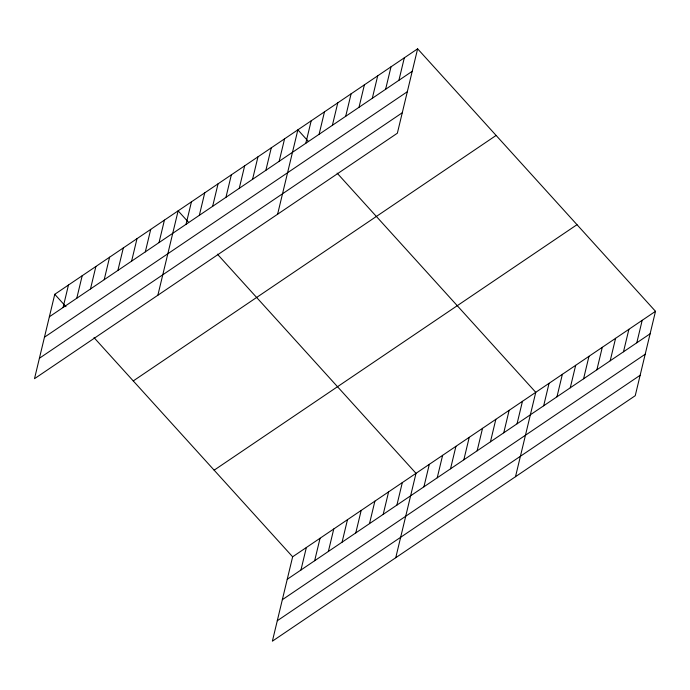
<?xml version="1.0" encoding="UTF-8"?>
<svg xmlns="http://www.w3.org/2000/svg" width="690" height="690" viewBox="0 0 690 690"><rect width="100%" height="100%" fill="white"/><g stroke="black" fill="none" stroke-linecap="round" stroke-linejoin="round"><path stroke-width="1.03" d="M417.623 48.818L54.76 294.302L34.5 378.689L397.362 133.204L417.623 48.818L655.5 311.311L635.24 395.698L272.377 641.183L292.638 556.795L655.5 311.311M63.066 307.507L68.465 285.03M76.78 298.235L82.179 275.759M90.485 288.963L95.884 266.487M104.199 279.692L109.589 257.206M117.904 270.411L123.303 247.934M131.609 261.139L137.008 238.662M145.323 251.867L150.713 229.391M159.028 242.595L164.427 220.11M157.872 295.225L178.132 210.838L188.646 222.439M186.041 224.319L191.441 201.842M199.341 215.315L204.74 192.838M212.649 206.319L218.049 183.833M225.958 197.314L231.348 174.837M239.257 188.31L244.657 165.833M252.566 179.314L257.965 156.828M265.866 170.309L271.265 147.833M279.174 161.305L284.573 138.828M277.613 214.211L297.873 129.832L308.387 141.433M305.782 143.304L311.181 120.828M319.091 134.309L324.481 111.823M332.39 125.304L337.79 102.827M345.699 116.3L351.098 93.823M359.007 107.304L364.398 84.818M372.307 98.299L377.706 75.822M385.615 89.295L391.006 66.818M398.915 80.299L404.314 57.822M300.952 570L306.351 547.524M314.657 560.729L320.057 538.252M328.371 551.457L333.762 528.98M342.076 542.185L347.475 519.699M355.781 532.904L361.18 510.428M369.495 523.632L374.886 501.156M383.2 514.361L388.599 491.884M396.905 505.089L402.305 482.603M395.75 557.718L416.01 473.331L217.385 254.153M423.919 486.812L429.318 464.327M437.227 477.808L442.618 455.331M450.527 468.812L455.926 446.327M463.835 459.807L469.234 437.331M477.144 450.803L482.534 428.326M490.443 441.807L495.843 419.322M503.752 432.803L509.142 410.326M517.052 423.798L522.451 401.321M515.499 476.704L535.759 392.325L337.125 173.138M543.668 405.798L549.059 383.321M556.968 396.802L562.367 374.316M570.276 387.797L575.667 365.321M583.576 378.793L588.975 356.316M596.885 369.797L602.284 347.312M610.193 360.792L615.584 338.316M623.493 351.788L628.892 329.311M636.801 342.792L642.192 320.315M49.361 316.788L412.223 71.294M44.462 337.212L407.316 91.727M39.408 358.257L402.261 112.772M133.256 380.932L496.119 135.438M214.142 470.175L576.995 224.69M287.247 579.281L650.101 333.788M282.339 599.705L645.202 354.22M277.285 620.75L640.148 375.265M54.76 294.302L65.973 306.679M94.013 337.617L292.638 556.795"/></g></svg>
